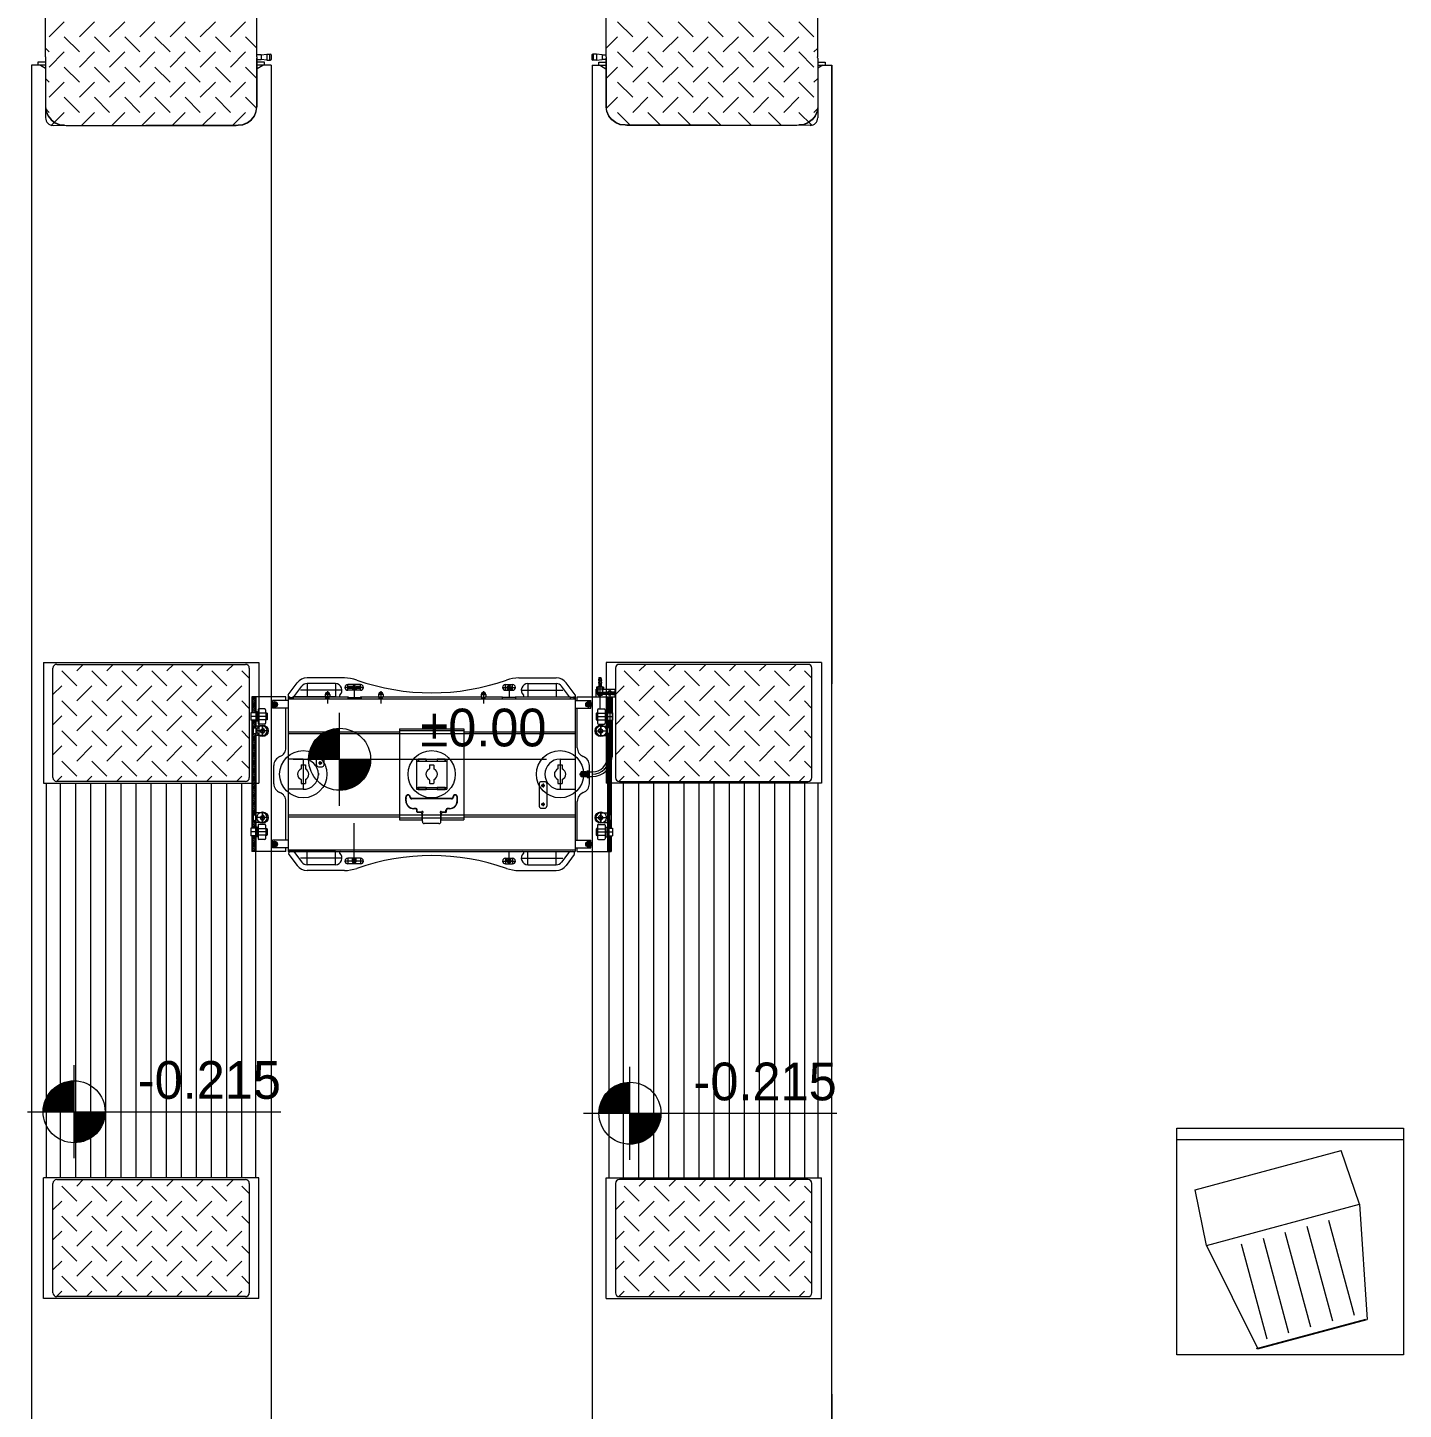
# Model space of a CAD drawing. Extents: x -1417 to 34975, y -245 to 8298.
# Drawn here: x 1633.4 to 1997.8, y 636.4 to 1002.4 of the extents above; entities that cross this region are included whole.
import ezdxf
from ezdxf.enums import TextEntityAlignment as Align

# ---------------------------------------------------------------- set-up
doc = ezdxf.new("R2010")
doc.units = 0
doc.layers.get('0').update_dxf_attribs({"color": 9, "lineweight": 9})
doc.layers.add('A_Tech_1-50', color=201, linetype='Continuous', lineweight=9)
doc.layers.add('B_Ekipman_Zemin', color=155, linetype='Continuous', lineweight=9)
doc.styles.add('HAS100', font='GOTHIC.TTF', dxfattribs={"height": 200})

# ---------------------------------------------------------------- blocks, each defined once
blk = doc.blocks.new('4800makaslift')
for p, q in [((14253.2, 12261.5), (14253.2, 12507)), ((14813.2, 12261.5), (14813.2, 12507)), ((15738.2, 12261.5), (15738.2, 12507)), ((16298.2, 12261.5), (16298.2, 12507)), ((14263, 12314.5), (14303, 12354.5)), ((14343, 12314.5), (14383, 12354.5)), ((14423, 12314.5), (14463, 12354.5)), ((14503, 12314.5), (14543, 12354.5)), ((14583, 12314.5), (14623, 12354.5)), ((14663, 12314.5), (14703, 12354.5)), ((14743, 12314.5), (14783, 12354.5)), ((15808.3, 12314.5), (15768.3, 12354.5)), ((15888.3, 12314.5), (15848.3, 12354.5)), ((15968.3, 12314.5), (15928.3, 12354.5)), ((16048.3, 12314.5), (16008.3, 12354.5)), ((16128.3, 12314.5), (16088.3, 12354.5)), ((16208.3, 12314.5), (16168.3, 12354.5)), ((16288.3, 12314.5), (16248.3, 12354.5)), ((14343, 12274.5), (14303, 12314.5)), ((14423, 12274.5), (14383, 12314.5)), ((14503, 12274.5), (14463, 12314.5)), ((14583, 12274.5), (14543, 12314.5)), ((14663, 12274.5), (14623, 12314.5)), ((14743, 12274.5), (14703, 12314.5)), ((14812.4, 12285.1), (14783, 12314.5)), ((15739, 12285.1), (15768.3, 12314.5)), ((15808.3, 12274.5), (15848.3, 12314.5)), ((15888.3, 12274.5), (15928.3, 12314.5)), ((15968.3, 12274.5), (16008.3, 12314.5)), ((16048.3, 12274.5), (16088.3, 12314.5)), ((16128.3, 12274.5), (16168.3, 12314.5)), ((16208.3, 12274.5), (16248.3, 12314.5)), ((14263, 12274.5), (14254, 12283.5)), ((14303, 12274.5), (14263, 12234.5)), ((14383, 12274.5), (14343, 12234.5)), ((14463, 12274.5), (14423, 12234.5)), ((14543, 12274.5), (14503, 12234.5)), ((14623, 12274.5), (14583, 12234.5)), ((14703, 12274.5), (14663, 12234.5)), ((14783, 12274.5), (14743, 12234.5)), ((14824.1, 12266.5), (14813.2, 12266.5)), ((14824.1, 12266.6), (14839.1, 12268.6)), ((14824.1, 12266.6), (14824.1, 12254.5)), ((14839.1, 12268.6), (14849.1, 12268.6)), ((14839.1, 12268.6), (14839.1, 12252.6)), ((14847.1, 12254.6), (14847.1, 12266.6)), ((14851.1, 12266.6), (14851.1, 12254.6)), ((15700.3, 12266.6), (15700.3, 12254.6)), ((15712.3, 12268.6), (15702.3, 12268.6)), ((15704.3, 12254.6), (15704.3, 12266.6)), ((15712.3, 12268.6), (15712.3, 12252.6)), ((15727.3, 12266.6), (15712.3, 12268.6)), ((15727.3, 12266.6), (15727.3, 12254.5)), ((15727.3, 12266.5), (15738.2, 12266.5)), ((15768.3, 12274.5), (15808.3, 12234.5)), ((15848.3, 12274.5), (15888.3, 12234.5)), ((15928.3, 12274.5), (15968.3, 12234.5)), ((16008.3, 12274.5), (16048.3, 12234.5)), ((16088.3, 12274.5), (16128.3, 12234.5)), ((16168.3, 12274.5), (16208.3, 12234.5)), ((16248.3, 12274.5), (16288.3, 12234.5)), ((16288.3, 12274.5), (16297.4, 12283.5)), ((14253.2, 12239.6), (14215.7, 12239.6)), ((14215.7, 12239.6), (14215.7, 7239.6)), ((14253.2, 12247.6), (14233.2, 12247.6)), ((14233.2, 12247.6), (14233.2, 12239.6)), ((14253.2, 12247), (14235.7, 12247)), ((14239.8, 12239.1), (14253.1, 12231.4)), ((14253.2, 12258.4), (14253.2, 12100)), ((14253.2, 12258.3), (14253.2, 12130.2)), ((14303, 12234.5), (14343, 12194.5)), ((14383, 12234.5), (14423, 12194.5)), ((14463, 12234.5), (14503, 12194.5)), ((14543, 12234.5), (14583, 12194.5)), ((14623, 12234.5), (14663, 12194.5)), ((14703, 12234.5), (14743, 12194.5)), ((14783, 12234.5), (14813.2, 12204.3)), ((14813.2, 12261.5), (14813.2, 12129.4)), ((14813.2, 12130.2), (14813.2, 12258.3)), ((14813.2, 12254.5), (14824.1, 12254.5)), ((14833.2, 12247.6), (14813.2, 12247.6)), ((14830.7, 12247), (14813.2, 12247)), ((14850.7, 12239.6), (14813.2, 12239.6)), ((14828.4, 12238.4), (14814, 12230.1)), ((14839.1, 12252.6), (14824.1, 12254.5)), ((14833.2, 12239.6), (14833.2, 12247.6)), ((14839.1, 12252.6), (14849.1, 12252.6)), ((14850.7, 12239.6), (14850.7, 7239.6)), ((15700.7, 12239.6), (15700.7, 7239.6)), ((15700.7, 12239.6), (15738.2, 12239.6)), ((15712.3, 12252.6), (15702.3, 12252.6)), ((15712.3, 12252.6), (15727.3, 12254.5)), ((15718.2, 12239.6), (15718.2, 12247.6)), ((15718.2, 12247.6), (15738.2, 12247.6)), ((15720.7, 12247), (15738.2, 12247)), ((15722.9, 12238.4), (15737.4, 12230.1)), ((15738.2, 12254.5), (15727.3, 12254.5)), ((15738.2, 12261.5), (15738.2, 12129.4)), ((15738.2, 12130.2), (15738.2, 12258.3)), ((15768.3, 12234.5), (15738.2, 12204.3)), ((15848.3, 12234.5), (15808.3, 12194.5)), ((15928.3, 12234.5), (15888.3, 12194.5)), ((16008.3, 12234.5), (15968.3, 12194.5)), ((16088.3, 12234.5), (16048.3, 12194.5)), ((16168.3, 12234.5), (16128.3, 12194.5)), ((16248.3, 12234.5), (16208.3, 12194.5)), ((16298.2, 12258.4), (16298.2, 12100)), ((16298.2, 12258.3), (16298.2, 12130.2)), ((16298.2, 12247.6), (16318.2, 12247.6)), ((16298.2, 12247), (16315.7, 12247)), ((16298.2, 12239.6), (16335.7, 12239.6)), ((16311.6, 12239.1), (16298.3, 12231.4)), ((16318.2, 12247.6), (16318.2, 12239.6)), ((16335.7, 12239.6), (16335.7, 10600.3)), ((16335.7, 7239.6), (16335.7, 12239.6)), ((14253.2, 12204.3), (14263, 12194.5)), ((14303, 12194.5), (14263, 12154.5)), ((14383, 12194.5), (14343, 12154.5)), ((14463, 12194.5), (14423, 12154.5)), ((14543, 12194.5), (14503, 12154.5)), ((14623, 12194.5), (14583, 12154.5)), ((14703, 12194.5), (14663, 12154.5)), ((14783, 12194.5), (14743, 12154.5)), ((15768.3, 12194.5), (15808.3, 12154.5)), ((15848.3, 12194.5), (15888.3, 12154.5)), ((15928.3, 12194.5), (15968.3, 12154.5)), ((16008.3, 12194.5), (16048.3, 12154.5)), ((16088.3, 12194.5), (16128.3, 12154.5)), ((16168.3, 12194.5), (16208.3, 12154.5)), ((16248.3, 12194.5), (16288.3, 12154.5)), ((16298.2, 12204.3), (16288.3, 12194.5)), ((14303, 12154.5), (14343, 12114.5)), ((14383, 12154.5), (14423, 12114.5)), ((14463, 12154.5), (14503, 12114.5)), ((14543, 12154.5), (14583, 12114.5)), ((14623, 12154.5), (14663, 12114.5)), ((14703, 12154.5), (14743, 12114.5)), ((14783, 12154.5), (14813.2, 12124.3)), ((15768.3, 12154.5), (15738.2, 12124.3)), ((15848.3, 12154.5), (15808.3, 12114.5)), ((15928.3, 12154.5), (15888.3, 12114.5)), ((16008.3, 12154.5), (15968.3, 12114.5)), ((16088.3, 12154.5), (16048.3, 12114.5)), ((16168.3, 12154.5), (16128.3, 12114.5)), ((16248.3, 12154.5), (16208.3, 12114.5)), ((14253.2, 12124.3), (14263, 12114.5)), ((14811.5, 12117.5), (14813.2, 12130.2)), ((15739.9, 12117.5), (15738.2, 12130.2)), ((16298.2, 12124.3), (16288.3, 12114.5)), ((14268.2, 12080), (14763.2, 12080.1)), ((14303, 12114.5), (14269, 12080.4)), ((14273.2, 12080), (14763.2, 12081)), ((14290.2, 12081.8), (14303.2, 12080.1)), ((14308.2, 12080.1), (14308.2, 12080)), ((14308.2, 12080), (14758.2, 12080)), ((14383, 12114.5), (14348.5, 12080)), ((14463, 12114.5), (14428.5, 12080)), ((14543, 12114.5), (14508.5, 12080)), ((14623, 12114.5), (14588.5, 12080)), ((14703, 12114.5), (14668.5, 12080)), ((14783, 12114.5), (14748.5, 12080)), ((15768.3, 12114.5), (15802.8, 12080)), ((16278.2, 12080), (15788.2, 12081)), ((16283.2, 12080), (15788.2, 12080.1)), ((16243.2, 12080), (15793.2, 12080)), ((15848.3, 12114.5), (15882.8, 12080)), ((15928.3, 12114.5), (15962.8, 12080)), ((16008.3, 12114.5), (16042.8, 12080)), ((16088.3, 12114.5), (16122.8, 12080)), ((16168.3, 12114.5), (16202.8, 12080)), ((16243.2, 12080.1), (16243.2, 12080)), ((16261.1, 12081.8), (16248.2, 12080.1)), ((16248.3, 12114.5), (16282.4, 12080.4)), ((16335.7, 8718.9), (16335.7, 7239.6))]:
    blk.add_line(p, q)
for points in [[(14253.2, 12130.2), (14254.9, 12117.5), (14259.9, 12105.6), (14267.8, 12095.4), (14278.2, 12087.6), (14290.2, 12082.7), (14303.2, 12081)], [(14253.2, 12129.4), (14254.9, 12116.6), (14259.9, 12104.7), (14267.8, 12094.6), (14278.2, 12086.7), (14290.2, 12081.8)], [(14763.2, 12080.1), (14776.1, 12081.8), (14788.2, 12086.7), (14798.5, 12094.6), (14806.5, 12104.7), (14811.5, 12116.6), (14813.2, 12129.4)], [(14763.2, 12081), (14776.1, 12082.7), (14788.2, 12087.6), (14798.5, 12095.4), (14806.5, 12105.6), (14811.5, 12117.5)], [(15788.2, 12080.1), (15775.2, 12081.8), (15763.2, 12086.7), (15752.8, 12094.6), (15744.9, 12104.7), (15739.9, 12116.6), (15738.2, 12129.4)], [(15788.2, 12081), (15775.2, 12082.7), (15763.2, 12087.6), (15752.8, 12095.4), (15744.9, 12105.6), (15739.9, 12117.5)], [(16298.2, 12130.2), (16296.5, 12117.5), (16291.5, 12105.6), (16283.5, 12095.4), (16273.2, 12087.6), (16261.1, 12082.7), (16248.2, 12081)], [(16298.2, 12129.4), (16296.5, 12116.6), (16291.5, 12104.7), (16283.5, 12094.6), (16273.2, 12086.7), (16261.1, 12081.8)]]:
    blk.add_lwpolyline(points)
for centre, radius, start, end in [((14849.1, 12266.6), 2, 0, 180), ((15702.3, 12266.6), 2, 360, 180), ((14273.2, 12258.4), 20, 171.1197, 180), ((14849.1, 12254.6), 2, 180, 0), ((15702.3, 12254.6), 2, 180, 360), ((16278.2, 12258.4), 20, 360, 8.8803), ((14273.2, 12100), 20, 180, 270), ((16278.2, 12100), 20, 270, 360)]:
    blk.add_arc(centre, radius, start, end)
blk = doc.blocks.new('A$C78A8090B')
for p, q in [((98.8, 465), (122.8, 497)), ((113.8, 460), (134.8, 488)), ((241.3, 477.5), (131.3, 477.5)), ((247.6, 510), (148.8, 510)), ((148.8, 495), (148.8, 460)), ((223.8, 495), (148.8, 495)), ((223.8, 495), (223.8, 460)), ((298.3, 485), (249.3, 485)), ((256.8, 477.5), (256.8, 492.5)), ((290.8, 492.5), (256.8, 492.5)), ((256.8, 487.5), (256.8, 482.5)), ((268.8, 487.5), (256.8, 487.5)), ((269.4, 482.5), (256.8, 482.5)), ((290.8, 477.5), (256.8, 477.5)), ((268.8, 487.5), (268.8, 477.5)), ((273.8, 490), (273.8, 460)), ((290.8, 482.5), (278.1, 482.5)), ((278.8, 487.5), (278.8, 477.5)), ((290.8, 487.5), (278.8, 487.5)), ((290.8, 477.5), (290.8, 492.5)), ((290.8, 487.5), (290.8, 482.5)), ((666.8, 485), (700.8, 485)), ((674.3, 492.5), (693.3, 492.5)), ((674.3, 477.5), (674.3, 492.5)), ((674.3, 477.5), (693.3, 477.5)), ((678.8, 485), (678.8, 477.5)), ((683.8, 490), (683.8, 460)), ((688.8, 485), (688.8, 477.5)), ((693.3, 477.5), (693.3, 492.5)), ((709.9, 510), (808.8, 510)), ((716.3, 477.5), (826.3, 477.5)), ((733.8, 495), (808.8, 495)), ((733.8, 495), (733.8, 460)), ((808.8, 495), (808.8, 460)), ((843.8, 460), (822.8, 488)), ((858.8, 465), (834.8, 497)), ((914.5, 480), (915.5, 480)), ((914.5, 460), (914.5, 480)), ((915, 485.9), (915, 482.1)), ((915, 480), (915, 479.5)), ((915, 479.5), (917.5, 479.5)), ((915.5, 481.5), (933.5, 481.5)), ((915.5, 481.5), (915.5, 479.5)), ((917, 486.5), (932, 486.5)), ((917.5, 481.5), (917.5, 467)), ((919, 485.9), (919, 482.1)), ((919, 481.5), (919, 464)), ((921.8, 511.5), (920.5, 503.5)), ((921.3, 503.5), (920.5, 496.5)), ((920.5, 503.5), (928.5, 503.5)), ((920.5, 496.5), (928.5, 496.5)), ((921.3, 496.5), (921.3, 488.5)), ((921.8, 511.5), (927.3, 511.5)), ((924.5, 511.5), (924.5, 428)), ((927.3, 511.5), (928.5, 503.5)), ((927.8, 503.5), (928.5, 496.5)), ((927.8, 496.5), (927.8, 488.5)), ((930, 485.9), (930, 482.1)), ((930, 481.5), (930, 471.5)), ((931.5, 481.5), (931.5, 467)), ((931.5, 479.5), (934, 479.5)), ((933.5, 481.5), (933.5, 479.5)), ((933.5, 480), (964.5, 480)), ((934, 485.9), (934, 482.1)), ((934, 480), (934, 479.5)), ((950.5, 480), (950.5, 301)), ((964.5, 460), (964.5, 480)), ((10.5, 460), (3, 452.5)), ((6.3, 460), (3, 456.7)), ((3, 460), (3, 418)), ((93, 460), (3, 460)), ((13, 458.2), (3, 448.2)), ((13, 454), (3, 444)), ((13, 449.7), (3, 439.7)), ((13, 445.5), (3, 435.5)), ((13, 441.2), (3, 431.2)), ((13, 460), (13, 50)), ((70.5, 440), (55.5, 440)), ((57, 444.5), (57, 450)), ((98.8, 450), (57, 450)), ((59.5, 442), (63, 444)), ((59.5, 438), (59.5, 442)), ((63, 447.5), (63, 432.5)), ((63, 444), (66.5, 442)), ((66.5, 442), (66.5, 438)), ((93, 450), (93, 460)), ((98.8, 465), (98.8, 50)), ((102.8, 460), (98.8, 460)), ((98.8, 460), (102.8, 460)), ((98.8, 455), (858.8, 455)), ((101.8, 460), (101.8, 455)), ((102.8, 460), (102.8, 458)), ((102.8, 458), (110.8, 458)), ((110.8, 460), (257.8, 460)), ((148.8, 460), (110.8, 460)), ((110.8, 460), (110.8, 458)), ((111.8, 460), (111.8, 455)), ((223.8, 460), (148.8, 460)), ((197.2, 466), (209.2, 466)), ((197.2, 466), (197.2, 460)), ((197.6, 468), (207.2, 468)), ((198.7, 455), (198.7, 460)), ((199.2, 457.5), (199.2, 460)), ((199.2, 457.5), (207.2, 457.5)), ((203.2, 475), (203.2, 442.4)), ((203.2, 472), (203.2, 460)), ((204.7, 470.5), (204.7, 465.5)), ((207.2, 457.5), (207.2, 460)), ((207.7, 455), (207.7, 460)), ((209.2, 466), (209.2, 460)), ((256.8, 460), (256.8, 455)), ((257.8, 460), (257.8, 458)), ((257.8, 458), (290.8, 458)), ((290.8, 460), (612.2, 460)), ((290.8, 460), (290.8, 458)), ((291.8, 460), (291.8, 455)), ((350.3, 466), (338.3, 466)), ((338.3, 466), (338.3, 460)), ((339.8, 455), (339.8, 460)), ((349.9, 468), (340.3, 468)), ((340.3, 457.5), (340.3, 460)), ((348.3, 457.5), (340.3, 457.5)), ((342.8, 470.5), (342.8, 465.5)), ((344.3, 475), (344.3, 442.4)), ((344.3, 472), (344.3, 460)), ((348.3, 457.5), (348.3, 460)), ((348.8, 455), (348.8, 460)), ((350.3, 466), (350.3, 460)), ((610.2, 466), (622.2, 466)), ((610.2, 466), (610.2, 460)), ((610.6, 468), (620.2, 468)), ((611.7, 455), (611.7, 460)), ((612.2, 457.5), (612.2, 460)), ((612.2, 457.5), (620.2, 457.5)), ((616.2, 475), (616.2, 442.4)), ((616.2, 472), (616.2, 460)), ((617.7, 470.5), (617.7, 465.5)), ((620.2, 460), (666.8, 460)), ((620.2, 457.5), (620.2, 460)), ((620.7, 455), (620.7, 460)), ((622.2, 466), (622.2, 460)), ((665.8, 460), (665.8, 455)), ((666.8, 460), (666.8, 458)), ((699.8, 458), (666.8, 458)), ((699.8, 460), (699.8, 458)), ((699.8, 460), (733.8, 460)), ((700.8, 460), (700.8, 455)), ((733.8, 460), (808.8, 460)), ((808.8, 460), (846.8, 460)), ((845.8, 460), (845.8, 455)), ((846.8, 460), (846.8, 458)), ((854.8, 458), (846.8, 458)), ((854.8, 460), (854.8, 458)), ((854.8, 460), (858.8, 460)), ((855.8, 460), (855.8, 455)), ((858.8, 465), (858.8, 50)), ((858.8, 450), (900.5, 450)), ((864.5, 460), (964.5, 460)), ((864.5, 450), (864.5, 460)), ((887, 440), (902, 440)), ((894.5, 444), (891, 442)), ((891, 442), (891, 438)), ((894.5, 447.5), (894.5, 432.5)), ((898, 442), (894.5, 444)), ((898, 438), (898, 442)), ((900.5, 444.5), (900.5, 450)), ((917.5, 471.5), (931.5, 471.5)), ((917.5, 467), (931.5, 467)), ((919, 470), (964.5, 470)), ((919, 464), (924.5, 462.2)), ((919, 464), (930, 464)), ((930, 464), (924.5, 462.2)), ((930, 472.5), (947.4, 472.5)), ((930, 467.5), (947.4, 467.5)), ((930, 467.5), (930, 464)), ((944.5, 457.7), (946.8, 460)), ((944.5, 453.4), (951.1, 460)), ((944.5, 460), (944.5, 50)), ((944.5, 449.2), (954.5, 459.2)), ((944.5, 444.9), (954.5, 454.9)), ((944.5, 440.7), (954.5, 450.7)), ((944.5, 436.5), (954.5, 446.5)), ((944.5, 432.2), (954.5, 442.2)), ((953.6, 472.5), (957.5, 472.5)), ((953.6, 467.5), (957.5, 467.5)), ((954.5, 460), (954.5, 418)), ((956.5, 460), (956.5, 301)), ((957.5, 473.5), (964.5, 473.5)), ((957.5, 466.5), (957.5, 473.5)), ((957.5, 466.5), (964.5, 466.5)), ((0, 418), (0, 398)), ((13, 418), (0, 418)), ((43, 408), (0, 408)), ((13, 437), (3, 427)), ((13, 432.8), (3, 422.8)), ((13, 428.5), (3, 418.5)), ((13, 424.3), (6.7, 418)), ((13, 420), (11, 418)), ((17, 420.5), (13, 420.5)), ((13, 420.5), (13, 395.5)), ((17, 420.5), (19, 418.5)), ((17, 420.5), (17, 395.5)), ((19, 426), (19, 390)), ((39.5, 416.5), (19, 416.5)), ((37, 428), (21, 428)), ((39, 426), (39, 416.5)), ((39.5, 418), (39.5, 398)), ((39.5, 418), (41, 418)), ((41, 415.8), (39.5, 415.8)), ((41, 418), (41, 398)), ((43, 416.5), (41, 416.5)), ((43, 416.5), (43, 399.5)), ((57, 430), (57, 435.5)), ((98.8, 430), (57, 430)), ((63, 436), (59.5, 438)), ((66.5, 438), (63, 436)), ((93, 325), (93, 430)), ((858.8, 430), (900.5, 430)), ((864.5, 325), (864.5, 430)), ((891, 438), (894.5, 436)), ((894.5, 436), (898, 438)), ((900.5, 430), (900.5, 435.5)), ((914.5, 416.5), (914.5, 399.5)), ((914.5, 416.5), (916.5, 416.5)), ((914.5, 408), (957.5, 408)), ((916.5, 418), (916.5, 398)), ((918, 418), (916.5, 418)), ((916.5, 415.8), (918, 415.8)), ((918, 418), (918, 398)), ((918, 416.5), (938.5, 416.5)), ((918.5, 426), (918.5, 416.5)), ((920.5, 428), (936.5, 428)), ((938.5, 426), (938.5, 390)), ((940.5, 420.5), (938.5, 418.5)), ((940.5, 420.5), (940.5, 395.5)), ((940.5, 420.5), (944.5, 420.5)), ((944.5, 428), (954.5, 438)), ((944.5, 423.7), (954.5, 433.7)), ((944.5, 419.5), (954.5, 429.5)), ((944.5, 420.5), (944.5, 395.5)), ((944.5, 418), (957.5, 418)), ((947.3, 418), (954.5, 425.3)), ((951.5, 418), (954.5, 421)), ((957.5, 418), (957.5, 398)), ((13, 398), (0, 398)), ((12.2, 398), (3, 388.8)), ((7.9, 398), (3, 393.1)), ((3.7, 398), (3, 397.3)), ((3, 398), (3, 112)), ((13, 394.6), (3, 384.6)), ((13, 390.3), (3, 380.3)), ((3, 377.5), (13, 377.5)), ((13, 386.1), (4.4, 377.5)), ((7, 362.5), (7, 377.5)), ((13, 381.8), (8.7, 377.5)), ((13, 377.6), (12.9, 377.5)), ((17, 395.5), (13, 395.5)), ((13, 377.5), (13, 382.5)), ((31, 382.5), (13, 382.5)), ((43.5, 370), (13, 370)), ((46, 370), (13, 370)), ((19, 397.5), (17, 395.5)), ((39.5, 399.5), (19, 399.5)), ((37, 388), (21, 388)), ((31, 385), (31, 355)), ((31, 357.5), (31, 382.5)), ((39, 399.5), (39, 390)), ((41, 400.1), (39.5, 400.1)), ((39.5, 398), (41, 398)), ((43, 399.5), (41, 399.5)), ((98.8, 367.5), (393.8, 367.5)), ((393.8, 375.5), (393.8, 134.5)), ((393.8, 375.5), (563.8, 375.5)), ((393.8, 370.5), (563.8, 370.5)), ((563.8, 375.5), (563.8, 134.5)), ((563.8, 367.5), (858.8, 367.5)), ((911.5, 370), (944.5, 370)), ((914, 370), (944.5, 370)), ((914.5, 399.5), (916.5, 399.5)), ((916.5, 400.1), (918, 400.1)), ((918, 398), (916.5, 398)), ((918, 399.5), (938.5, 399.5)), ((918.5, 399.5), (918.5, 390)), ((920.5, 388), (936.5, 388)), ((926.5, 385), (926.5, 355)), ((926.5, 357.5), (926.5, 382.5)), ((926.5, 382.5), (944.5, 382.5)), ((938.5, 397.5), (940.5, 395.5)), ((940.5, 395.5), (944.5, 395.5)), ((944.5, 394), (948.5, 398)), ((944.5, 389.8), (952.7, 398)), ((944.5, 398), (957.5, 398)), ((944.5, 385.6), (954.5, 395.6)), ((944.5, 381.3), (954.5, 391.3)), ((944.5, 377.5), (944.5, 382.5)), ((954.5, 377.5), (944.5, 377.5)), ((944.9, 377.5), (954.5, 387.1)), ((949.2, 377.5), (954.5, 382.8)), ((950.5, 362.5), (950.5, 377.5)), ((953.4, 377.5), (954.5, 378.6)), ((954.5, 398), (954.5, 112)), ((10.6, 362.5), (3, 354.9)), ((6.4, 362.5), (3, 359.1)), ((3, 362.5), (13, 362.5)), ((13, 360.6), (3, 350.6)), ((13, 356.4), (3, 346.4)), ((13, 352.1), (3, 342.1)), ((13, 347.9), (3, 337.9)), ((13, 343.7), (3, 333.7)), ((13, 339.4), (3, 329.4)), ((13, 335.2), (3, 325.2)), ((13, 330.9), (3, 320.9)), ((13, 357.5), (13, 362.5)), ((31, 357.5), (13, 357.5)), ((98.8, 362.5), (858.8, 362.5)), ((173.8, 280), (173.8, 340)), ((188.8, 345), (178.8, 345)), ((178.8, 335), (188.8, 335)), ((183.8, 330), (183.8, 338.3)), ((193.8, 280), (193.8, 340)), ((926.5, 357.5), (944.5, 357.5)), ((944.5, 360.1), (946.9, 362.5)), ((944.5, 355.9), (951.1, 362.5)), ((954.5, 362.5), (944.5, 362.5)), ((944.5, 357.5), (944.5, 362.5)), ((944.5, 351.6), (954.5, 361.6)), ((944.5, 347.4), (954.5, 357.4)), ((944.5, 343.1), (954.5, 353.1)), ((944.5, 338.9), (954.5, 348.9)), ((944.5, 334.6), (954.5, 344.6)), ((944.5, 330.4), (954.5, 340.4)), ((944.5, 326.2), (954.5, 336.2)), ((944.5, 321.9), (954.5, 331.9)), ((13, 326.7), (3, 316.7)), ((13, 322.4), (3, 312.4)), ((13, 318.2), (3, 308.2)), ((13, 314), (3, 304)), ((13, 309.7), (3, 299.7)), ((13, 305.5), (3, 295.5)), ((13, 301.2), (3, 291.2)), ((13, 297), (3, 287)), ((138.8, 295), (98.8, 295)), ((138.8, 295), (138.8, 215)), ((438.8, 295), (438.8, 215)), ((438.8, 295), (518.8, 295)), ((443.3, 295.5), (443.3, 289.5)), ((443.3, 295.5), (464.3, 295.5)), ((443.8, 295), (443.8, 290)), ((463.8, 295), (463.8, 290)), ((464.3, 295.5), (464.3, 289.5)), ((493.3, 295.5), (514.3, 295.5)), ((493.3, 295.5), (493.3, 289.5)), ((493.8, 295), (493.8, 290)), ((513.8, 295), (513.8, 290)), ((514.3, 295.5), (514.3, 289.5)), ((518.8, 295), (518.8, 215)), ((818.8, 295), (818.8, 215)), ((818.8, 295), (858.8, 295)), ((944.5, 317.7), (954.5, 327.7)), ((944.5, 313.4), (954.5, 323.4)), ((944.5, 309.2), (954.5, 319.2)), ((944.5, 304.9), (954.5, 314.9)), ((944.5, 300.7), (954.5, 310.7)), ((944.5, 296.5), (954.5, 306.5)), ((944.5, 292.2), (954.5, 302.2)), ((944.5, 288), (954.5, 298)), ((944.5, 283.7), (954.5, 293.7)), ((13, 292.7), (3, 282.7)), ((13, 288.5), (3, 278.5)), ((13, 284.3), (3, 274.3)), ((13, 280), (3, 270)), ((13, 275.8), (3, 265.8)), ((13, 271.5), (3, 261.5)), ((13, 267.3), (3, 257.3)), ((13, 263), (3, 253)), ((13, 258.8), (3, 248.8)), ((61, 229.6), (61, 278.4)), ((133.3, 280), (144.3, 280)), ((133.3, 280), (133.3, 269)), ((144.3, 280), (144.3, 269)), ((178.8, 285), (188.8, 285)), ((178.8, 275), (188.8, 275)), ((178.8, 257.5), (178.8, 252.5)), ((183.8, 280), (183.8, 290)), ((438.8, 290), (518.8, 290)), ((443.3, 289.5), (464.3, 289.5)), ((473.3, 279), (473.3, 270.5)), ((474.3, 280), (483.3, 280)), ((484.3, 279), (484.3, 270.5)), ((493.3, 289.5), (514.3, 289.5)), ((778.8, 257.5), (778.8, 252.5)), ((813.3, 280), (813.3, 269)), ((813.3, 280), (824.3, 280)), ((824.3, 280), (824.3, 269)), ((874.5, 257.1), (872.5, 257.1)), ((872.5, 252.9), (872.5, 257.1)), ((887.5, 261.5), (874.5, 261.5)), ((874.5, 248.5), (874.5, 261.5)), ((878.5, 248.5), (878.5, 261.5)), ((883.5, 248.5), (883.5, 261.5)), ((887.5, 248.5), (887.5, 261.5)), ((890, 260), (887.5, 260)), ((890, 248.3), (890, 261.8)), ((890.5, 263.8), (894.5, 263.8)), ((890.5, 259.8), (894.5, 259.8)), ((894.5, 246.3), (894.5, 263.8)), ((894.5, 261), (904.5, 261)), ((894.5, 249), (894.5, 261)), ((896.5, 229.6), (896.5, 278.4)), ((896.5, 246.5), (896.5, 263.5)), ((896.5, 250.4), (896.5, 259.6)), ((944.5, 279.5), (954.5, 289.5)), ((944.5, 275.2), (954.5, 285.2)), ((944.5, 271), (954.5, 281)), ((944.5, 266.8), (954.5, 276.8)), ((944.5, 262.5), (954.5, 272.5)), ((944.5, 258.3), (954.5, 268.3)), ((944.5, 254), (954.5, 264)), ((944.5, 249.8), (954.5, 259.8)), ((13, 254.6), (3, 244.6)), ((13, 250.3), (3, 240.3)), ((13, 246.1), (3, 236.1)), ((13, 241.8), (3, 231.8)), ((13, 237.6), (3, 227.6)), ((13, 233.3), (3, 223.3)), ((13, 229.1), (3, 219.1)), ((13, 224.9), (3, 214.9)), ((13, 220.6), (3, 210.6)), ((133.3, 241), (133.3, 230)), ((133.3, 230), (144.3, 230)), ((144.3, 241), (144.3, 230)), ((438.8, 220), (518.8, 220)), ((443.3, 220.5), (464.3, 220.5)), ((443.3, 220.5), (443.3, 214.5)), ((443.8, 220), (443.8, 215)), ((463.8, 220), (463.8, 215)), ((464.3, 220.5), (464.3, 214.5)), ((473.3, 239.5), (473.3, 231)), ((474.3, 230), (483.3, 230)), ((484.3, 239.5), (484.3, 231)), ((493.3, 220.5), (514.3, 220.5)), ((493.3, 220.5), (493.3, 214.5)), ((493.8, 220), (493.8, 215)), ((513.8, 220), (513.8, 215)), ((514.3, 220.5), (514.3, 214.5)), ((763.8, 230), (763.8, 170)), ((778.8, 235), (768.8, 235)), ((778.8, 225), (768.8, 225)), ((773.8, 230), (773.8, 220)), ((783.8, 230), (783.8, 170)), ((813.3, 241), (813.3, 230)), ((813.3, 230), (824.3, 230)), ((824.3, 241), (824.3, 230)), ((872.5, 255), (896.5, 255)), ((874.5, 252.9), (872.5, 252.9)), ((896.5, 255), (873.3, 255)), ((887.5, 248.5), (874.5, 248.5)), ((890, 250), (887.5, 250)), ((890.5, 250.3), (894.5, 250.3)), ((890.5, 246.3), (894.5, 246.3)), ((894.5, 249), (904.5, 249)), ((944.5, 245.5), (954.5, 255.5)), ((944.5, 241.3), (954.5, 251.3)), ((944.5, 237.1), (954.5, 247.1)), ((944.5, 232.8), (954.5, 242.8)), ((944.5, 228.6), (954.5, 238.6)), ((944.5, 224.3), (954.5, 234.3)), ((944.5, 220.1), (954.5, 230.1)), ((944.5, 215.8), (954.5, 225.8)), ((944.5, 211.6), (954.5, 221.6)), ((13, 216.4), (3, 206.4)), ((13, 212.1), (3, 202.1)), ((13, 207.9), (3, 197.9)), ((13, 203.7), (3, 193.7)), ((13, 199.4), (3, 189.4)), ((13, 195.2), (3, 185.2)), ((13, 190.9), (3, 180.9)), ((13, 186.7), (3, 176.7)), ((138.8, 215), (98.8, 215)), ((410.3, 184.5), (410.3, 194.5)), ((411.3, 184.5), (411.3, 194.5)), ((411.3, 191.1), (411.3, 190.9)), ((492.4, 190.5), (426.3, 190.5)), ((492.4, 189.5), (426.3, 189.5)), ((438.8, 215), (518.8, 215)), ((443.3, 214.5), (464.3, 214.5)), ((531.3, 190.5), (492.4, 190.5)), ((531.3, 189.5), (492.4, 189.5)), ((493.3, 214.5), (514.3, 214.5)), ((546.3, 190.9), (546.2, 191.1)), ((546.3, 184.5), (546.3, 194.5)), ((547.3, 184.5), (547.3, 194.5)), ((818.8, 215), (858.8, 215)), ((944.5, 207.4), (954.5, 217.4)), ((944.5, 203.1), (954.5, 213.1)), ((944.5, 198.9), (954.5, 208.9)), ((944.5, 194.6), (954.5, 204.6)), ((944.5, 190.4), (954.5, 200.4)), ((944.5, 186.1), (954.5, 196.1)), ((944.5, 181.9), (954.5, 191.9)), ((944.5, 177.7), (954.5, 187.7)), ((944.5, 173.4), (954.5, 183.4)), ((13, 182.4), (3, 172.4)), ((13, 178.2), (3, 168.2)), ((13, 174), (3, 164)), ((13, 169.7), (3, 159.7)), ((13, 165.5), (3, 155.5)), ((13, 161.2), (3, 151.2)), ((3, 147.5), (13, 147.5)), ((13, 157), (3.5, 147.5)), ((7, 132.5), (7, 147.5)), ((13, 152.7), (7.8, 147.5)), ((13, 148.5), (12, 147.5)), ((13, 147.5), (13, 152.5)), ((31, 152.5), (13, 152.5)), ((31, 155), (31, 125)), ((31, 127.5), (31, 152.5)), ((93, 114), (93, 183)), ((98.8, 147.5), (858.8, 147.5)), ((435.8, 164.5), (431.3, 164.5)), ((435.8, 163.5), (431.3, 163.5)), ((439.8, 155.5), (439.8, 159.5)), ((440.8, 155.5), (440.8, 159.5)), ((451.4, 154.5), (441.8, 154.5)), ((449.3, 153.5), (441.8, 153.5)), ((453.3, 134.5), (453.3, 149.5)), ((454.3, 129.5), (454.3, 151.7)), ((503.3, 129.5), (503.3, 151.7)), ((504.3, 134.5), (504.3, 149.5)), ((515.8, 154.5), (506.1, 154.5)), ((515.8, 153.5), (508.3, 153.5)), ((516.8, 155.5), (516.8, 159.5)), ((517.8, 155.5), (517.8, 159.5)), ((526.3, 164.5), (521.8, 164.5)), ((526.3, 163.5), (521.8, 163.5)), ((778.8, 175), (768.8, 175)), ((768.8, 165), (778.8, 165)), ((773.8, 180), (773.8, 170)), ((864.5, 114), (864.5, 183)), ((926.5, 155), (926.5, 125)), ((926.5, 127.5), (926.5, 152.5)), ((926.5, 152.5), (944.5, 152.5)), ((944.5, 169.2), (954.5, 179.2)), ((944.5, 164.9), (954.5, 174.9)), ((944.5, 160.7), (954.5, 170.7)), ((944.5, 156.4), (954.5, 166.4)), ((944.5, 152.2), (954.5, 162.2)), ((944.5, 148), (954.5, 158)), ((944.5, 147.5), (944.5, 152.5)), ((954.5, 147.5), (944.5, 147.5)), ((948.3, 147.5), (954.5, 153.7)), ((950.5, 132.5), (950.5, 147.5)), ((952.5, 147.5), (954.5, 149.5)), ((13, 112), (0, 112)), ((0, 112), (0, 92)), ((9.7, 132.5), (3, 125.8)), ((5.5, 132.5), (3, 130)), ((3, 132.5), (13, 132.5)), ((13, 131.5), (3, 121.5)), ((13, 127.3), (3, 117.3)), ((13, 123), (3, 113)), ((13, 118.8), (6.2, 112)), ((13, 114.6), (10.4, 112)), ((43.5, 140), (13, 140)), ((46, 140), (13, 140)), ((13, 127.5), (13, 132.5)), ((31, 127.5), (13, 127.5)), ((17, 114.5), (13, 114.5)), ((13, 114.5), (13, 89.5)), ((17, 114.5), (19, 112.5)), ((17, 114.5), (17, 89.5)), ((19, 120), (19, 84)), ((39.5, 110.5), (19, 110.5)), ((37, 122), (21, 122)), ((39, 120), (39, 110.5)), ((39.5, 112), (39.5, 92)), ((39.5, 112), (41, 112)), ((41, 109.8), (39.5, 109.8)), ((41, 112), (41, 92)), ((43, 110.5), (41, 110.5)), ((43, 110.5), (43, 93.5)), ((93, 80), (93, 114)), ((98.8, 142.5), (393.8, 142.5)), ((273.8, 20), (273.8, 125.4)), ((393.8, 139.5), (563.8, 139.5)), ((393.8, 134.5), (454.3, 134.5)), ((498.3, 124.5), (459.3, 124.5)), ((503.3, 134.5), (563.8, 134.5)), ((563.8, 142.5), (858.8, 142.5)), ((864.5, 80), (864.5, 114)), ((911.5, 140), (944.5, 140)), ((914, 140), (944.5, 140)), ((914.5, 110.5), (914.5, 93.5)), ((914.5, 110.5), (916.5, 110.5)), ((916.5, 112), (916.5, 92)), ((918, 112), (916.5, 112)), ((916.5, 109.8), (918, 109.8)), ((918, 112), (918, 92)), ((918, 110.5), (938.5, 110.5)), ((918.5, 120), (918.5, 110.5)), ((920.5, 122), (936.5, 122)), ((926.5, 127.5), (944.5, 127.5)), ((938.5, 120), (938.5, 84)), ((940.5, 114.5), (938.5, 112.5)), ((940.5, 114.5), (944.5, 114.5)), ((940.5, 114.5), (940.5, 89.5)), ((944.5, 131), (946, 132.5)), ((944.5, 126.8), (950.3, 132.5)), ((944.5, 122.5), (954.5, 132.5)), ((944.5, 127.5), (944.5, 132.5)), ((954.5, 132.5), (944.5, 132.5)), ((944.5, 118.3), (954.5, 128.3)), ((944.5, 114), (954.5, 124)), ((944.5, 114.5), (944.5, 89.5)), ((944.5, 112), (957.5, 112)), ((946.7, 112), (954.5, 119.8)), ((951, 112), (954.5, 115.5)), ((957.5, 112), (957.5, 92)), ((43, 102), (0, 102)), ((13, 92), (0, 92)), ((11.7, 92), (3, 83.3)), ((7.4, 92), (3, 87.6)), ((3.2, 92), (3, 91.8)), ((3, 92), (3, 50)), ((13, 89.1), (3, 79.1)), ((13, 84.9), (3, 74.9)), ((13, 80.6), (3, 70.6)), ((13, 76.4), (3, 66.4)), ((17, 89.5), (13, 89.5)), ((19, 91.5), (17, 89.5)), ((39.5, 93.5), (19, 93.5)), ((37, 82), (21, 82)), ((39, 93.5), (39, 84)), ((41, 94.1), (39.5, 94.1)), ((39.5, 92), (41, 92)), ((43, 93.5), (41, 93.5)), ((57, 74.5), (57, 80)), ((98.8, 80), (57, 80)), ((59.5, 72), (63, 74)), ((63, 77.5), (63, 62.5)), ((63, 74), (66.5, 72)), ((858.8, 80), (900.5, 80)), ((894.5, 74), (891, 72)), ((894.5, 77.5), (894.5, 62.5)), ((898, 72), (894.5, 74)), ((900.5, 74.5), (900.5, 80)), ((914.5, 102), (957.5, 102)), ((914.5, 93.5), (916.5, 93.5)), ((916.5, 94.1), (918, 94.1)), ((918, 92), (916.5, 92)), ((918, 93.5), (938.5, 93.5)), ((918.5, 93.5), (918.5, 84)), ((920.5, 82), (936.5, 82)), ((938.5, 91.5), (940.5, 89.5)), ((940.5, 89.5), (944.5, 89.5)), ((944.5, 88.6), (947.9, 92)), ((944.5, 84.3), (952.2, 92)), ((944.5, 92), (957.5, 92)), ((944.5, 80.1), (954.5, 90.1)), ((944.5, 75.8), (954.5, 85.8)), ((944.5, 71.6), (954.5, 81.6)), ((944.5, 67.4), (954.5, 77.4)), ((954.5, 92), (954.5, 50)), ((13, 72.1), (3, 62.1)), ((13, 67.9), (3, 57.9)), ((13, 63.6), (3, 53.6)), ((93, 50), (3, 50)), ((13, 59.4), (3.6, 50)), ((13, 55.2), (7.8, 50)), ((13, 50.9), (12.1, 50)), ((70.5, 70), (55.5, 70)), ((57, 60), (57, 65.5)), ((98.8, 60), (57, 60)), ((59.5, 68), (59.5, 72)), ((63, 66), (59.5, 68)), ((66.5, 68), (63, 66)), ((66.5, 72), (66.5, 68)), ((93, 50), (93, 60)), ((98.8, 55), (858.8, 55)), ((98.8, 50), (733.8, 50)), ((148.8, 50), (98.8, 50)), ((101, 42), (122.8, 13)), ((115.3, 48), (134.8, 22)), ((148.8, 15), (148.8, 50)), ((223.8, 50), (148.8, 50)), ((223.8, 15), (223.8, 50)), ((683.8, 20), (683.8, 50)), ((733.8, 50), (808.8, 50)), ((733.8, 15), (733.8, 50)), ((808.8, 15), (808.8, 50)), ((808.8, 50), (858.8, 50)), ((842.3, 48), (822.8, 22)), ((856.5, 42), (834.8, 13)), ((858.8, 60), (900.5, 60)), ((864.5, 50), (864.5, 60)), ((864.5, 50), (954.5, 50)), ((887, 70), (902, 70)), ((891, 72), (891, 68)), ((891, 68), (894.5, 66)), ((894.5, 66), (898, 68)), ((898, 68), (898, 72)), ((900.5, 60), (900.5, 65.5)), ((944.5, 63.1), (954.5, 73.1)), ((944.5, 58.9), (954.5, 68.9)), ((944.5, 54.6), (954.5, 64.6)), ((944.5, 50.4), (954.5, 60.4)), ((948.4, 50), (954.5, 56.1)), ((952.6, 50), (954.5, 51.9)), ((241.3, 32.5), (131.3, 32.5)), ((223.8, 15), (148.8, 15)), ((247.6, 0), (148.8, 0)), ((298.3, 25), (249.3, 25)), ((290.8, 32.5), (256.8, 32.5)), ((256.8, 32.5), (256.8, 17.5)), ((290.8, 17.5), (256.8, 17.5)), ((268.8, 25), (268.8, 32.5)), ((278.8, 25), (278.8, 32.5)), ((290.8, 32.5), (290.8, 17.5)), ((666.8, 25), (700.8, 25)), ((674.3, 32.5), (693.3, 32.5)), ((674.3, 32.5), (674.3, 17.5)), ((674.3, 17.5), (693.3, 17.5)), ((678.8, 25), (678.8, 32.5)), ((688.8, 25), (688.8, 32.5)), ((693.3, 32.5), (693.3, 17.5)), ((709.9, 0), (808.8, 0)), ((716.3, 32.5), (826.3, 32.5)), ((733.8, 15), (808.8, 15))]:
    blk.add_line(p, q)
for centre, radius in [((273.8, 485), 5), ((273.8, 485), 3.5), ((683.8, 485), 5), ((683.8, 485), 3.5), ((950.5, 470), 6), ((63, 440), 7.5), ((63, 440), 7), ((63, 440), 6.5), ((204.7, 468), 2.5), ((342.8, 468), 2.5), ((617.7, 468), 2.5), ((894.5, 440), 7.5), ((894.5, 440), 7), ((894.5, 440), 6.5), ((950.5, 470), 4), ((31, 370), 15), ((31, 370), 5.1), ((926.5, 370), 15), ((926.5, 370), 5.1), ((183.8, 335), 3.25), ((138.8, 255), 62.5), ((478.8, 255), 62.5), ((818.8, 255), 62.5), ((183.8, 285), 3.25), ((773.8, 225), 3.25), ((31, 140), 15), ((773.8, 175), 3.25), ((926.5, 140), 15), ((31, 140), 5.1), ((926.5, 140), 5.1), ((63, 70), 7.5), ((63, 70), 7), ((63, 70), 6.5), ((894.5, 70), 7.5), ((894.5, 70), 7), ((894.5, 70), 6.5), ((273.8, 25), 5), ((273.8, 25), 3.5), ((683.8, 25), 5), ((683.8, 25), 3.5)]:
    blk.add_circle(centre, radius)
for centre, radius, start, end in [((148.8, 477.5), 32.5, 90, 143.1301), ((148.8, 477.5), 17.5, 90, 143.1301), ((223.8, 477.5), 17.5, 311.4096, 90), ((247.6, 410), 100, 70.7185, 90), ((256.8, 485), 7.5, 90, 270), ((478.8, 1070.7), 600, 250.7185, 289.2815), ((290.8, 485), 7.5, 270, 90), ((674.3, 485), 7.5, 90, 270), ((709.9, 410), 100, 90, 109.2815), ((693.3, 485), 7.5, 270, 90), ((733.8, 477.5), 17.5, 90, 228.5904), ((808.8, 477.5), 32.5, 36.8699, 90), ((808.8, 477.5), 17.5, 36.8699, 90), ((917, 482.9), 3.63, 56.6015, 123.3985), ((917, 485.1), 3.63, 236.6015, 303.3985), ((924.5, 461), 25.5, 77.5483, 102.4517), ((924.5, 507), 25.5, 257.5483, 282.4517), ((919.3, 488.5), 2, 270, 0), ((929.8, 488.5), 2, 180, 270), ((932, 482.9), 3.63, 56.6015, 123.3985), ((932, 485.1), 3.63, 236.6015, 303.3985), ((203.2, 466), 6, 0, 180), ((237, 462.5), 2.5, 131.4096, 270), ((344.3, 466), 6, 0, 180), ((616.2, 466), 6, 0, 180), ((720.5, 462.5), 2.5, 270, 48.5904), ((932.8, 470), 3.75, 138.1915, 221.8085), ((21, 426), 2, 90, 180), ((37, 426), 2, 0, 90), ((920.5, 426), 2, 90, 180), ((936.5, 426), 2, 0, 90), ((21, 390), 2, 180, 270), ((31, 370), 6, 180, 90), ((31, 370), 12.5, 270, 90), ((37, 390), 2, 270, 0), ((926.5, 370), 12.5, 90, 270), ((920.5, 390), 2, 180, 270), ((926.5, 370), 6, 90, 0), ((936.5, 390), 2, 270, 0), ((178.8, 340), 5, 90, 180), ((188.8, 340), 5, 0, 90), ((86, 278.4), 25, 111.1002, 180), ((68, 325), 25, 291.1002, 0), ((138.8, 255), 40, 270, 90), ((818.8, 255), 40, 90, 270), ((889.5, 325), 25, 180, 248.8998), ((871.5, 278.4), 25, 0, 68.8998), ((904.5, 301), 52, 270, 0), ((904.5, 301), 46, 270, 0), ((904.5, 301), 40, 270, 0), ((138.8, 255), 15, 111.5102, 248.4898), ((138.8, 255), 15, 291.5102, 68.4898), ((178.8, 280), 5, 180, 270), ((188.8, 280), 5, 270, 0), ((478.8, 255), 15.2, 115.7715, 244.2285), ((471.3, 270.5), 2, 295.7715, 0), ((474.3, 279), 1, 90, 180), ((483.3, 279), 1, 0, 90), ((486.3, 270.5), 2, 180, 244.2285), ((478.8, 255), 15.2, 295.7715, 64.2285), ((818.8, 255), 15, 111.5102, 248.4898), ((818.8, 255), 15, 291.5102, 68.4898), ((894.3, 261.8), 4.25, 151.9275, 208.0725), ((912.8, 255), 22.8, 167.982, 192.018), ((86, 229.6), 25, 180, 248.8998), ((471.3, 239.5), 2, 0, 64.2285), ((474.3, 231), 1, 180, 270), ((483.3, 231), 1, 270, 0), ((486.3, 239.5), 2, 115.7715, 180), ((768.8, 230), 5, 90, 180), ((778.8, 230), 5, 0, 90), ((871.5, 229.6), 25, 291.1002, 0), ((894.3, 248.3), 4.25, 151.9275, 208.0725), ((68, 183), 25, 0, 68.8998), ((416.3, 194.5), 6, 0, 180), ((431.3, 184.5), 21, 180, 270), ((416.3, 194.5), 5, 90, 180), ((416.3, 194.5), 6, 213.5573, 214.6066), ((431.3, 184.5), 20, 180, 270), ((416.3, 194.5), 5, 0, 90), ((426.3, 194.5), 5, 180, 270), ((426.3, 194.5), 4, 180, 270), ((526.3, 184.5), 21, 270, 0), ((526.3, 184.5), 20, 270, 0), ((531.3, 194.5), 4, 270, 0), ((531.3, 194.5), 5, 270, 0), ((541.3, 194.5), 6, 0, 180), ((541.3, 194.5), 5, 90, 180), ((541.3, 194.5), 5, 0, 90), ((541.3, 194.5), 6, 325.3934, 326.4427), ((889.5, 183), 25, 111.1002, 180), ((31, 140), 12.5, 270, 90), ((435.8, 159.5), 5, 0, 90), ((435.8, 159.5), 4, 0, 90), ((441.8, 155.5), 2, 180, 270), ((441.8, 155.5), 1, 180, 270), ((449.3, 149.5), 4, 0, 90), ((451.4, 155.5), 1, 270, 340.5288), ((454.3, 154.5), 2, 289.4712, 160.5288), ((455.3, 151.7), 1, 109.4712, 180), ((503.3, 154.5), 2, 19.4712, 250.5288), ((502.3, 151.7), 1, 0, 70.5288), ((508.3, 149.5), 4, 90, 180), ((506.1, 155.5), 1, 199.4712, 270), ((515.8, 155.5), 2, 270, 0), ((515.8, 155.5), 1, 270, 0), ((521.8, 159.5), 5, 90, 180), ((521.8, 159.5), 4, 90, 180), ((768.8, 170), 5, 180, 270), ((778.8, 170), 5, 270, 0), ((926.5, 140), 12.5, 90, 270), ((21, 120), 2, 90, 180), ((31, 140), 6, 180, 90), ((37, 120), 2, 0, 90), ((459.3, 129.5), 5, 180, 270), ((498.3, 129.5), 5, 270, 0), ((920.5, 120), 2, 90, 180), ((926.5, 140), 6, 90, 0), ((936.5, 120), 2, 0, 90), ((21, 84), 2, 180, 270), ((37, 84), 2, 270, 0), ((920.5, 84), 2, 180, 270), ((936.5, 84), 2, 270, 0), ((105, 45), 5, 90, 216.8699), ((111.3, 45), 5, 36.8699, 90), ((223.8, 32.5), 17.5, 270, 48.5904), ((237, 47.5), 2.5, 90, 228.5904), ((478.8, -560.7), 600, 70.7185, 109.2815), ((733.8, 32.5), 17.5, 131.4096, 270), ((720.5, 47.5), 2.5, 311.4096, 90), ((846.3, 45), 5, 90, 143.1301), ((852.5, 45), 5, 323.1301, 90), ((148.8, 32.5), 32.5, 216.8699, 270), ((148.8, 32.5), 17.5, 216.8699, 270), ((247.6, 100), 100, 270, 289.2815), ((256.8, 25), 7.5, 90, 270), ((290.8, 25), 7.5, 270, 90), ((674.3, 25), 7.5, 90, 270), ((709.9, 100), 100, 250.7185, 270), ((693.3, 25), 7.5, 270, 90), ((808.8, 32.5), 17.5, 270, 323.1301), ((808.8, 32.5), 32.5, 270, 323.1301)]:
    blk.add_arc(centre, radius, start, end)
blk = doc.blocks.new('A$C44297C4A')
at = {"linetype": 'Continuous', "lineweight": 0}
for p, q in [((0, 42.13), (38.62, 52.58)), ((43.5, 38.36), (38.62, 52.58)), ((2.95, 27.39), (0, 42.14)), ((2.95, 27.39), (43.5, 38.36)), ((43.5, 38.36), (45.54, 7.83)), ((35.33, 34.08), (42.12, 8.98)), ((17.96, 29.38), (24.74, 4.28)), ((23.75, 30.94), (30.53, 5.85)), ((29.54, 32.51), (36.32, 7.41)), ((2.95, 27.39), (16.58, 0)), ((12.16, 27.81), (18.95, 2.71)), ((16.23, 0.08), (45.19, 7.91)), ((16.58, 0), (45.54, 7.83))]:
    blk.add_line(p, q, dxfattribs=at)
blk = doc.blocks.new('p-mekanik_arackabul_ekran3')
for p, q in [((0, 0), (0, 60)), ((0, 60), (60, 60)), ((57, 60), (57, 0)), ((60, 60), (60, 0)), ((60, 0), (0, 0))]:
    blk.add_line(p, q)
at = {"rotation": 270}
blk.add_blockref('A$C44297C4A', (1.53, 55.12), dxfattribs=at)
blk = doc.blocks.new('plus')
h = blk.add_hatch()
h.set_pattern_fill('DIAPLATE', color=256, scale=900, angle=315, style=0)
h.set_pattern_definition([(315, (53255.65, 6092.743), (79.5495, 1e-13), [56.25, -56.25]), (45, (53295.43, 6092.743), (-9e-14, 79.5495), [56.25, -56.25])])
h.paths.add_polyline_path([(53265.7, 6092.7, 0.41711), (53255.7, 6082.6), (53255.7, 5792.6, 0.411323), (53265.7, 5782.7), (53765.7, 5782.7, 0.414214), (53775.7, 5792.7), (53775.7, 6082.7, 0.414214), (53765.7, 6092.7)])
h = blk.add_hatch()
h.set_pattern_fill('DIAPLATE', color=256, scale=900, angle=315, style=0)
h.set_pattern_definition([(315, (54745.65, 6092.743), (79.5495, 1e-13), [56.25, -56.25]), (45, (54785.427, 6092.743), (-9e-14, 79.5495), [56.25, -56.25])])
h.paths.add_polyline_path([(54755.7, 6092.7, 0.414214), (54745.7, 6082.7), (54745.7, 5792.7, 0.414214), (54755.7, 5782.7), (55255.7, 5782.7, 0.41711), (55265.7, 5792.8), (55265.7, 6082.8, 0.411323), (55255.7, 6092.7)])
h = blk.add_hatch()
h.set_pattern_fill('DIAPLATE', color=256, scale=900, angle=315, style=0)
h.set_pattern_definition([(315, (53255.65, 4727.74), (79.5495, 1e-13), [56.25, -56.25]), (45, (53295.43, 4727.74), (-9e-14, 79.5495), [56.25, -56.25])])
h.paths.add_polyline_path([(53765.7, 4417.7, 0.414214), (53775.7, 4427.7), (53775.7, 4717.7, 0.414214), (53765.7, 4727.7), (53265.7, 4727.7, 0.41711), (53255.7, 4717.6), (53255.7, 4427.6, 0.411323), (53265.7, 4417.7)])
h = blk.add_hatch()
h.set_pattern_fill('DIAPLATE', color=256, scale=900, angle=315, style=0)
h.set_pattern_definition([(315, (54745.65, 4727.74), (79.5495, 1e-13), [56.25, -56.25]), (45, (54785.427, 4727.74), (-9e-14, 79.5495), [56.25, -56.25])])
h.paths.add_polyline_path([(55255.7, 4417.7, 0.41711), (55265.7, 4427.8), (55265.7, 4717.8, 0.411323), (55255.7, 4727.7), (54755.7, 4727.7, 0.414214), (54745.7, 4717.7), (54745.7, 4427.7, 0.414214), (54755.7, 4417.7)])
for p, q in [((53230.7, 6097.7), (53230.7, 5777.7)), ((53230.7, 6097.7), (53800.7, 6097.7)), ((53255.7, 5792.7), (53255.7, 6082.7)), ((53265.7, 6092.7), (53765.7, 6092.7)), ((53775.7, 6082.7), (53775.7, 5792.7)), ((53800.7, 6097.7), (53800.7, 5777.7)), ((54720.7, 6097.7), (54720.7, 5777.7)), ((55290.7, 6097.7), (54720.7, 6097.7)), ((54745.7, 6082.7), (54745.7, 5792.7)), ((55255.7, 6092.7), (54755.7, 6092.7)), ((55265.7, 5792.7), (55265.7, 6082.7)), ((55290.7, 6097.7), (55290.7, 5777.7)), ((53230.7, 5777.7), (53800.7, 5777.7)), ((53238.7, 4732.7), (53238.7, 5777.7)), ((53765.7, 5782.7), (53265.7, 5782.7)), ((53275.1, 5777.7), (53275.1, 4732.7)), ((53315.1, 5777.7), (53315.1, 4732.7)), ((53355.1, 5777.7), (53355.1, 4732.7)), ((53395.1, 5777.7), (53395.1, 4732.7)), ((53435.1, 5777.7), (53435.1, 4732.7)), ((53475.1, 5777.7), (53475.1, 4732.7)), ((53515.1, 5777.7), (53515.1, 4732.7)), ((53555.1, 5777.7), (53555.1, 4732.7)), ((53595.1, 5777.7), (53595.1, 4732.7)), ((53635.1, 5777.7), (53635.1, 4732.7)), ((53675.1, 5777.7), (53675.1, 4732.7)), ((53715.1, 5777.7), (53715.1, 4732.7)), ((53755.1, 5777.7), (53755.1, 4732.7)), ((53792.7, 4732.7), (53792.7, 5777.7)), ((55290.7, 5777.7), (54720.7, 5777.7)), ((54728.7, 4732.7), (54728.7, 5777.7)), ((54755.7, 5782.7), (55255.7, 5782.7)), ((54766.2, 5777.7), (54766.2, 4732.7)), ((54806.2, 5777.7), (54806.2, 4732.7)), ((54846.2, 5777.7), (54846.2, 4732.7)), ((54886.2, 5777.7), (54886.2, 4732.7)), ((54926.2, 5777.7), (54926.2, 4732.7)), ((54966.2, 5777.7), (54966.2, 4732.7)), ((55006.2, 5777.7), (55006.2, 4732.7)), ((55046.2, 5777.7), (55046.2, 4732.7)), ((55086.2, 5777.7), (55086.2, 4732.7)), ((55126.2, 5777.7), (55126.2, 4732.7)), ((55166.2, 5777.7), (55166.2, 4732.7)), ((55206.2, 5777.7), (55206.2, 4732.7)), ((55246.2, 5777.7), (55246.2, 4732.7)), ((55282.7, 4732.7), (55282.7, 5777.7)), ((53230.7, 4412.7), (53230.7, 4732.7)), ((53800.7, 4732.7), (53230.7, 4732.7)), ((53265.7, 4727.7), (53765.7, 4727.7)), ((53800.7, 4412.7), (53800.7, 4732.7)), ((54720.7, 4412.7), (54720.7, 4732.7)), ((54720.7, 4732.7), (55290.7, 4732.7)), ((55255.7, 4727.7), (54755.7, 4727.7)), ((55290.7, 4412.7), (55290.7, 4732.7)), ((53255.7, 4427.7), (53255.7, 4717.7)), ((53775.7, 4717.7), (53775.7, 4427.7)), ((54745.7, 4717.7), (54745.7, 4427.7)), ((55265.7, 4427.7), (55265.7, 4717.7)), ((53800.7, 4412.7), (53230.7, 4412.7)), ((53765.7, 4417.7), (53265.7, 4417.7)), ((54720.7, 4412.7), (55290.7, 4412.7)), ((54755.7, 4417.7), (55255.7, 4417.7))]:
    blk.add_line(p, q)
for centre, start, end in [((53265.7, 6082.7), 90, 180), ((53765.7, 6082.7), 360, 90), ((54755.7, 6082.7), 90, 180), ((55255.7, 6082.7), 0, 90), ((53265.7, 5792.7), 180, 270), ((53765.7, 5792.7), 270, 360), ((54755.7, 5792.7), 180, 270), ((55255.7, 5792.7), 270, 0), ((53265.7, 4717.7), 90, 180), ((53765.7, 4717.7), 360, 90), ((54755.7, 4717.7), 90, 180), ((55255.7, 4717.7), 0, 90), ((53265.7, 4427.7), 180, 270), ((53765.7, 4427.7), 270, 360), ((54755.7, 4427.7), 180, 270), ((55255.7, 4427.7), 270, 0)]:
    blk.add_arc(centre, 10, start, end)
blk = doc.blocks.new('*U566')
for p, q in [((0, -123.2), (0, 123.2)), ((-123.2, 0), (547.7, 0))]:
    blk.add_line(p, q)
at = {"const_width": 82.1}
for points in [[(0, 41.1, 0.414214), (-41.1, 0, 0.414214)], [(0, -41.1, 0.414214), (41.1, 0, 0.414214)]]:
    blk.add_lwpolyline(points, format="xyb", dxfattribs=at)
blk.add_circle((0, 0), 82.1)
at = {"style": 'HAS100'}
for tag, p in [('%%P0.00', (547.7, 34.2)), ('-0.07', (531.9, -125.4))]:
    blk.add_attdef(tag, text='', height=100, dxfattribs=at).set_placement(p, align=Align.RIGHT)

msp = doc.modelspace()

# ---------------------------------------------------------------- block references
at = {"layer": 'A_Tech_1-50'}
ref = msp.add_blockref('*U566', (1716.05, 808.6), dxfattribs=dict(at, xscale=0.1, yscale=0.1, zscale=0.1))
ref.add_attrib('%%P0.00', '%%P0.00', dxfattribs={"layer": '0', "height": 10, "style": 'HAS100'}).set_placement((1770.82, 812.02), align=Align.RIGHT)
ref = msp.add_blockref('*U566', (1645.73, 715.23), dxfattribs=dict(at, xscale=0.1, yscale=0.1, zscale=0.1))
ref.add_attrib('%%P0.00', '-0.215', dxfattribs={"layer": '0', "height": 10, "style": 'HAS100'}).set_placement((1700.5, 718.66), align=Align.RIGHT)
ref = msp.add_blockref('*U566', (1792.94, 714.84), dxfattribs=dict(at, xscale=0.1, yscale=0.1, zscale=0.1))
ref.add_attrib('%%P0.00', '-0.215', dxfattribs={"layer": '0', "height": 10, "style": 'HAS100'}).set_placement((1847.7, 718.26), align=Align.RIGHT)
at = {"layer": 'B_Ekipman_Zemin', "xscale": 0.1, "yscale": 0.1, "zscale": 0.1}
for name, p in [('4800makaslift', (212.83, -231.46)), ('plus', (-3685.45, 224.49)), ('A$C78A8090B', (1692.53, 779.15))]:
    msp.add_blockref(name, p, dxfattribs=at)
at = {"layer": 'B_Ekipman_Zemin', "rotation": 90}
msp.add_blockref('p-mekanik_arackabul_ekran3', (1997.76, 650.88), dxfattribs=at)

doc.saveas('drawing.dxf')
